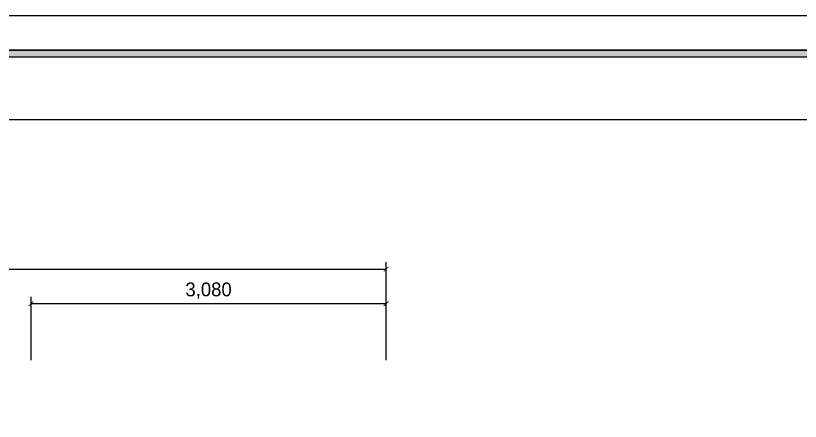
# Model space of a CAD drawing. Header units: inches. Extents: x 45519 to 207552, y -100391 to 47052.
# Drawn here: x 182705 to 189512, y 32889 to 36407 of the extents above; entities that cross this region are included whole.
import ezdxf
from ezdxf.enums import TextEntityAlignment as Align

# ---------------------------------------------------------------- set-up
doc = ezdxf.new("R2010")
doc.units = ezdxf.units.IN
doc.header["$LTSCALE"] = 100
doc.header["$MEASUREMENT"] = 0
doc.header["$PDSIZE"] = 700.071425
for name, color, linetype in [('07-DIM', 1, 'Continuous'), ('7', 7, 'Continuous'), ('F-SYM', 7, 'Continuous'), ('FORM(YOURNAME)-11', 1, 'Continuous')]:
    doc.layers.add(name, color=color, linetype=linetype)
doc.styles.add('YOURNAME', font='HY울릉도M.TTF')
doc.styles.add('마감재', font='stylu.ttf')
doc.dimstyles.new('벽치수 Copy of DIM-50', dxfattribs={"dimscale": 60, "dimtxt": 2, "dimasz": 0.7, "dimexe": 1, "dimexo": 1, "dimgap": 0.7, "dimtad": 1, "dimdec": 0, "dimzin": 1, "dimdsep": 46, "dimlunit": 6, "dimtxsty": '마감재', "dimblk": 'ARCHTICK', "dimcen": -0.09, "dimclrd": 1, "dimclre": 1, "dimclrt": 3, "dimadec": 0, "dimazin": 0, "dimtfac": 1, "dimtdec": 0, "dimtix": 1, "dimtmove": 2, "dimatfit": 0, "dimldrblk": 'ARCHTICK', "dimfxl": 0, "dimtolj": 1, "dimtzin": 0, "dimarcsym": 0})

# ---------------------------------------------------------------- blocks, each defined once
blk = doc.blocks.new('FORM-PLAN')
at = {"layer": 'FORM(YOURNAME)-11'}
h = blk.add_hatch(color=256, dxfattribs=at)
h.dxf.hatch_style = 1
h.paths.add_polyline_path([(-71444, 55115), (10556, 55115), (10556, 54915), (-71444, 54915)])
h.paths.add_polyline_path([(-71444, -2085), (10556, -2085), (10556, -2285), (-71444, -2285)])
at = {"layer": 'Defpoints', "color": 158}
for points in [[(-71444, -2285), (10556, -2285), (10556, 55115), (-71444, 55115)], [(-69444, 53115), (-64, 53115), (-64, 1215), (-69444, 1215)]]:
    blk.add_lwpolyline(points, close=True, dxfattribs=at)
at = {"layer": 'FORM(YOURNAME)-11', "color": 250}
blk.add_lwpolyline([(-72444, -3285), (11556, -3285), (11556, 56115), (-72444, 56115)], close=True, dxfattribs=at)
at = {"layer": 'FORM(YOURNAME)-11'}
blk.add_lwpolyline([(-71444, 55115), (10556, 55115), (10556, 54915), (-71444, 54915)], close=True, dxfattribs=at)
at = {"layer": 'FORM(YOURNAME)-11', "color": 3, "style": 'YOURNAME'}
for tag, height, p in [('1', 450, (9905, 18188)), ('2', 450, (9905, 17544)), ('3', 450, (9905, 16257)), ('4', 450, (9905, 14326)), ('5', 515, (9905, 12009)), ('6', 515, (9905, 9757)), ('7', 515, (9905, 7504)), ('8', 515, (9905, 5252)), ('9', 515, (9905, 2999)), ('10', 515, (5655, 811)), ('11', 515, (9905, 747)), ('12', 515, (5655, -1441)), ('13', 515, (9905, -1441))]:
    blk.add_attdef(tag, text='', height=height, dxfattribs=at).set_placement(p, align=Align.MIDDLE_RIGHT)
blk = doc.blocks.new('*U425')
at = {"layer": 'F-SYM', "xscale": 0.3, "yscale": 0.3, "zscale": 0.3}
blk.add_blockref('FORM-PLAN', (190585.1, 19572.3), dxfattribs=at)
blk = doc.blocks.new('_ArchTick')
at = {"color": 0, "linetype": 'ByBlock', "const_width": 0.15}
blk.add_lwpolyline([(-0.5, -0.5), (0.5, 0.5)], dxfattribs=at)
blk = doc.blocks.new('*D153')
at = {"layer": '07-DIM', "color": 1, "lineweight": -2}
for p, q in [((174747.9, 33418.8), (174747.9, 34268.8)), ((185917.9, 33418.8), (185917.9, 34268.8)), ((174747.9, 34208.8), (185917.9, 34208.8))]:
    blk.add_line(p, q, dxfattribs=at)
at = {"layer": 'Defpoints', "color": 0}
for p in [(185917.9, 34208.8), (174747.9, 33358.8), (185917.9, 33358.8)]:
    blk.add_point(p, dxfattribs=at)
at = {"layer": '07-DIM', "color": 1, "lineweight": -2, "xscale": 42, "yscale": 42, "zscale": 42, "rotation": 180}
blk.add_blockref('_ArchTick', (174747.9, 34208.8), dxfattribs=at)
at = {"layer": '07-DIM', "color": 1, "lineweight": -2, "xscale": 42, "yscale": 42, "zscale": 42}
blk.add_blockref('_ArchTick', (185917.9, 34208.8), dxfattribs=at)
at = {"layer": '07-DIM', "color": 3, "insert": (180332.9, 34322.1), "char_height": 120, "attachment_point": 5, "style": '마감재'}
blk.add_mtext('\\A1;11,170', dxfattribs=at)
blk = doc.blocks.new('*D155')
at = {"layer": '07-DIM', "color": 1, "lineweight": -2}
for p, q in [((182837.9, 33418.8), (182837.9, 33968.8)), ((185917.9, 33418.8), (185917.9, 33968.8)), ((185917.9, 33908.8), (182837.9, 33908.8))]:
    blk.add_line(p, q, dxfattribs=at)
at = {"layer": 'Defpoints', "color": 0}
for p in [(182837.9, 33908.8), (182837.9, 33358.8), (185917.9, 33358.8)]:
    blk.add_point(p, dxfattribs=at)
at = {"layer": '07-DIM', "color": 1, "lineweight": -2, "xscale": 42, "yscale": 42, "zscale": 42, "rotation": 180}
blk.add_blockref('_ArchTick', (182837.9, 33908.8), dxfattribs=at)
at = {"layer": '07-DIM', "color": 1, "lineweight": -2, "xscale": 42, "yscale": 42, "zscale": 42}
blk.add_blockref('_ArchTick', (185917.9, 33908.8), dxfattribs=at)
at = {"layer": '07-DIM', "color": 3, "insert": (184377.9, 34022.1), "char_height": 120, "attachment_point": 5, "style": '마감재'}
blk.add_mtext('\\A1;3,080', dxfattribs=at)

msp = doc.modelspace()

# ---------------------------------------------------------------- block references
at = {"layer": '7'}
msp.add_blockref('*U425', (0, 0), dxfattribs=at)

# ---------------------------------------------------------------- dimensions: what is measured, and where the dimension line sits
at = {"layer": '07-DIM'}
for base, p1, p2, picture, middle in [((185917.9, 34208.8), (174747.9, 33358.8), (185917.9, 33358.8), '*D153', (180332.9, 34322.1)), ((182837.9, 33908.8), (185917.9, 33358.8), (182837.9, 33358.8), '*D155', (184377.9, 34022.1))]:
    dim = msp.add_linear_dim(base=base, p1=p1, p2=p2, dimstyle='벽치수 Copy of DIM-50', dxfattribs=at)
    dim.commit()
    dim.dimension.update_dxf_attribs({"geometry": picture, "text_midpoint": middle})

doc.saveas('drawing.dxf')
